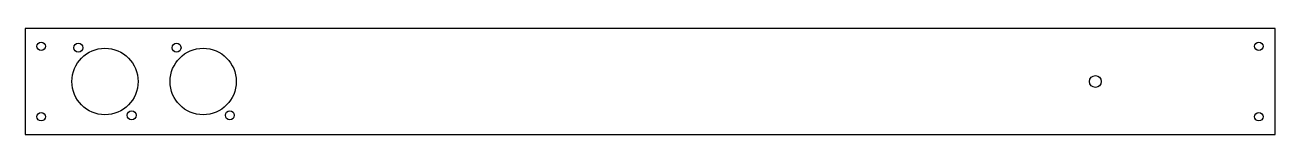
# Model space of a CAD drawing. Header units: millimetres. Extents: x -223 to 223, y -173 to -136.
import ezdxf

# ---------------------------------------------------------------- set-up
doc = ezdxf.new("R2010")
doc.units = ezdxf.units.MM
doc.layers.get('0').update_dxf_attribs({"linetype": 'CONTINUOUS'})

msp = doc.modelspace()

# ---------------------------------------------------------------- linework, layer by layer
msp.add_lwpolyline([(-222.75, -173.28), (222.75, -173.28), (222.75, -135.63), (-222.75, -135.63)], close=True)
for centre, radius in [((-217, -141.96), 1.5), ((-203.75, -142.46), 1.6), ((-168.75, -142.46), 1.6), ((217, -141.96), 1.5), ((-194.25, -154.46), 11.8), ((-159.25, -154.46), 11.8), ((158.75, -154.46), 2.1), ((-217, -166.96), 1.5), ((-184.75, -166.46), 1.6), ((-149.75, -166.46), 1.6), ((217, -166.96), 1.5)]:
    msp.add_circle(centre, radius)

doc.saveas('drawing.dxf')
